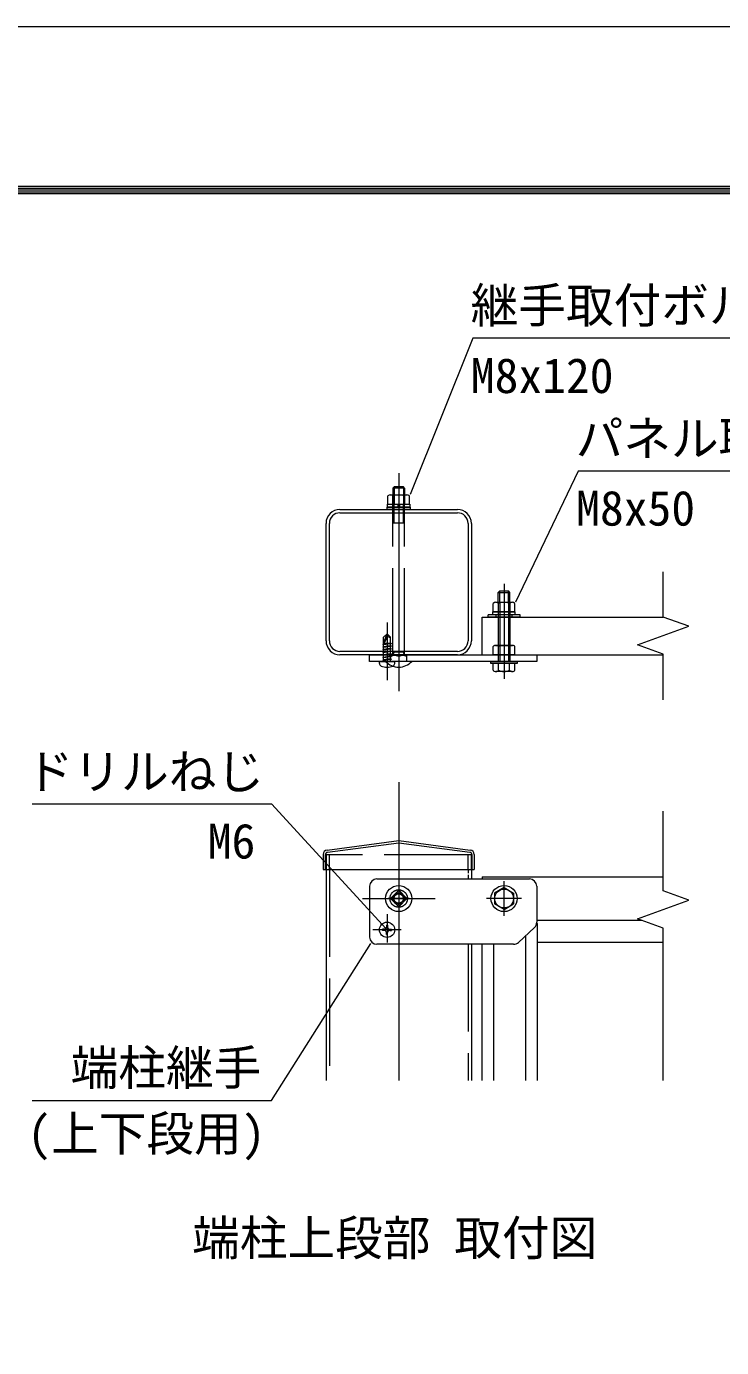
# Model space of a CAD drawing. Units: millimetres, scale not verified. Extents: x -4200 to 4200, y -2970 to 2970.
# Drawn here: x 534 to 1490, y 1152 to 2970 of the extents above; entities that cross this region are included whole.
import ezdxf
from ezdxf.enums import TextEntityAlignment as Align

# ---------------------------------------------------------------- set-up
doc = ezdxf.new("R2010")
doc.units = ezdxf.units.MM
doc.header["$LTSCALE"] = 20
for name, pattern in [('DASHED', [7.5, 6, -1.5]), ('USER1', [50.8, 31.75, -6.35, 6.35, -6.35]), ('USER2', [0.375, 0.25, -0.125])]:
    doc.linetypes.add(name, pattern=pattern)
for name, color, linetype, lineweight in [('0-0_D-TTL', 2, 'Continuous', 18), ('0-4_D-BMK', 2, 'USER1', 13), ('0-6_D-STR1', 1, 'Continuous', 18), ('0-7_D-STR3', 3, 'Continuous', 13), ('0-8_D-STR-DIM', 7, 'Continuous', 9), ('0-E_Defpoints', 8, 'DASHED', 18)]:
    doc.layers.add(name, color=color, linetype=linetype, lineweight=lineweight)
doc.layers.add('0-C_D-STR-TXT', color=7, linetype='Continuous')
doc.styles.add('ＭＳ ゴシック', font='')
doc.styles.get('ＭＳ ゴシック').set_extended_font_data('MS Gothic')

msp = doc.modelspace()

# ---------------------------------------------------------------- linework, layer by layer
at = {"layer": '0-0_D-TTL'}
for points in [[(-4200, 2970), (4200, 2970), (4200, -2970), (-4200, -2970)], [(-3930, 2750), (3930, 2750), (3930, -2750), (-3930, -2750)], [(-3927.5, 2747.5), (3927.5, 2747.5), (3927.5, -2747.5), (-3927.5, -2747.5)], [(-3925, 2745), (3925, 2745), (3925, -2745), (-3925, -2745)], [(-3922.5, 2742.5), (3922.5, 2742.5), (3922.5, -2742.5), (-3922.5, -2742.5)], [(-3920, 2740), (3920, 2740), (3920, -2740), (-3920, -2740)]]:
    msp.add_lwpolyline(points, close=True, dxfattribs=at)
at = {"layer": '0-4_D-BMK'}
for p, q in [((1046.04, 2355.37), (1046.04, 2055.37)), ((1191.04, 2203.17), (1191.04, 2072.17)), ((1030.04, 2149.67), (1030.04, 2070.67)), ((1046.04, 2120.37), (1046.04, 2081.37)), ((1046.04, 1930), (1046.04, 1519.5)), ((1046.04, 1787.25), (1046.04, 1752.75)), ((1191.04, 1746), (1191.04, 1794)), ((996.04, 1770), (1096.04, 1770)), ((1060.29, 1770), (1031.79, 1770)), ((1215.04, 1770), (1167.04, 1770)), ((1030.04, 1748.5), (1030.04, 1709.5)), ((1049.54, 1727), (1010.54, 1727))]:
    msp.add_line(p, q, dxfattribs=at)
at = {"layer": '0-6_D-STR1'}
for p, q in [((965.24, 2305.37), (1126.84, 2305.37)), ((965.24, 2300.77), (1126.84, 2300.77)), ((946.04, 2124.57), (946.04, 2286.17)), ((950.64, 2124.57), (950.64, 2286.17)), ((1141.44, 2286.17), (1141.44, 2124.57)), ((1146.04, 2286.17), (1146.04, 2124.57)), ((1161.04, 2157.37), (1410.04, 2157.37)), ((1161.04, 2105.37), (1161.04, 2157.37)), ((1126.84, 2109.97), (965.24, 2109.97)), ((1126.84, 2105.37), (965.24, 2105.37)), ((1161.04, 2105.37), (1410.04, 2105.37)), ((947.58, 1836.75), (1046.04, 1850)), ((1046.04, 1850), (1144.49, 1836.75)), ((942.04, 1830.4), (942.04, 1810)), ((1150.04, 1830.4), (1150.04, 1810)), ((942.04, 1810), (1150.04, 1810)), ((946.04, 1810), (946.04, 1519.5)), ((1146.04, 1810), (1146.04, 1797)), ((1161.04, 1800), (1410.04, 1800)), ((1161.04, 1800), (1161.04, 1797)), ((1236.04, 1740), (1380.77, 1740)), ((1237.04, 1710), (1410.04, 1710)), ((1146.04, 1707), (1146.04, 1519.5))]:
    msp.add_line(p, q, dxfattribs=at)
at = {"layer": '0-6_D-STR1', "linetype": 'DASHED'}
for p, q in [((945.24, 1810), (945.24, 1830.4)), ((950.64, 1810), (950.64, 1830)), ((1141.44, 1810), (1141.44, 1830)), ((1146.84, 1830.4), (1146.84, 1810)), ((950.64, 1810), (950.64, 1519.5)), ((1141.44, 1707), (1141.44, 1519.5))]:
    msp.add_line(p, q, dxfattribs=at)
at = {"layer": '0-6_D-STR1', "linetype": 'USER2'}
msp.add_line((1141.44, 1810), (1141.44, 1797), dxfattribs=at)
at = {"layer": '0-6_D-STR1', "linetype": 'DASHED'}
for points in [[(948.01, 1833.57), (1046.04, 1846.77), (1144.06, 1833.57)], [(1146.04, 1810), (1146.04, 1830), (946.04, 1830), (946.04, 1810)]]:
    msp.add_lwpolyline(points, dxfattribs=at)
msp.add_circle((1046.04, 1770), 12, dxfattribs=at)
at = {"layer": '0-6_D-STR1'}
for centre, radius, start, end in [((965.24, 2286.17), 19.2, 90, 180), ((965.24, 2286.17), 14.6, 90, 180), ((1126.84, 2286.17), 19.2, 0, 90), ((1126.84, 2286.17), 14.6, 0, 90), ((965.24, 2124.57), 19.2, 180, 270), ((965.24, 2124.57), 14.6, 180, 270), ((1126.84, 2124.57), 19.2, 270, 0), ((1126.84, 2124.57), 14.6, 270, 0), ((948.44, 1830.4), 6.4, 97.6668, 180), ((1143.64, 1830.4), 6.4, 0, 82.3332)]:
    msp.add_arc(centre, radius, start, end, dxfattribs=at)
at = {"layer": '0-6_D-STR1', "linetype": 'DASHED'}
for centre, start, end in [((948.44, 1830.4), 97.6668, 180), ((1143.64, 1830.4), 0, 82.3332)]:
    msp.add_arc(centre, 3.2, start, end, dxfattribs=at)
at = {"layer": '0-7_D-STR3'}
for p, q in [((1038.04, 2334.77), (1039.64, 2336.37)), ((1054.04, 2334.77), (1038.04, 2334.77)), ((1038.04, 2334.77), (1038.04, 2325.57)), ((1052.44, 2336.37), (1039.64, 2336.37)), ((1039.64, 2336.37), (1039.64, 2325.57)), ((1054.04, 2334.77), (1052.44, 2336.37)), ((1052.44, 2336.37), (1052.44, 2325.57)), ((1054.04, 2334.77), (1054.04, 2325.57)), ((1031.04, 2312.57), (1031.04, 2324.17)), ((1031.04, 2312.57), (1061.04, 2312.57)), ((1034.48, 2325.57), (1057.57, 2325.57)), ((1038.04, 2325.57), (1038.04, 2312.57)), ((1038.54, 2312.57), (1038.54, 2324.17)), ((1039.64, 2325.57), (1039.64, 2312.57)), ((1045.04, 2312.57), (1045.04, 2308.57)), ((1047.04, 2312.57), (1047.04, 2308.57)), ((1052.44, 2325.57), (1052.44, 2312.57)), ((1053.54, 2312.57), (1053.54, 2324.17)), ((1054.04, 2325.57), (1054.04, 2312.57)), ((1061.04, 2312.57), (1061.04, 2324.17)), ((1183.04, 2191.17), (1185.04, 2193.17)), ((1183.04, 2177.57), (1183.04, 2191.17)), ((1185.04, 2193.17), (1197.04, 2193.17)), ((1185.04, 2177.57), (1185.04, 2193.17)), ((1197.04, 2177.57), (1197.04, 2193.17)), ((1199.04, 2177.57), (1199.04, 2191.17)), ((1206.44, 2164.57), (1175.64, 2164.57)), ((1175.64, 2160.57), (1175.64, 2164.57)), ((1176.04, 2164.57), (1176.04, 2176.17)), ((1176.04, 2164.57), (1206.04, 2164.57)), ((1179.48, 2177.57), (1202.57, 2177.57)), ((1183.54, 2164.57), (1183.54, 2176.17)), ((1198.54, 2164.57), (1198.54, 2176.17)), ((1206.04, 2164.57), (1206.04, 2176.17)), ((1206.44, 2160.57), (1206.44, 2164.57)), ((1213.04, 2160.57), (1169.04, 2160.57)), ((1169.04, 2157.37), (1169.04, 2160.57)), ((1169.04, 2157.37), (1169.04, 2160.57)), ((1206.44, 2160.57), (1175.64, 2160.57)), ((1180.04, 2157.37), (1180.04, 2160.57)), ((1202.04, 2157.37), (1202.04, 2160.57)), ((1213.04, 2157.37), (1213.04, 2160.57)), ((1213.04, 2157.37), (1213.04, 2160.57)), ((1030.04, 2134.37), (1025.24, 2129.57)), ((1025.24, 2121.37), (1030.04, 2134.37)), ((1025.24, 2119.93), (1025.24, 2129.57)), ((1030.04, 2134.37), (1034.84, 2129.57)), ((1034.84, 2121.37), (1034.84, 2129.57)), ((1024.04, 2119.35), (1025.24, 2119.93)), ((1036.04, 2117.53), (1024.04, 2115.74)), ((1024.04, 2115.74), (1025.24, 2116.32)), ((1024.04, 2115.74), (1025.24, 2115.51)), ((1024.04, 2112.12), (1025.24, 2112.71)), ((1036.04, 2110.3), (1024.04, 2108.51)), ((1024.04, 2108.51), (1025.24, 2109.09)), ((1025.24, 2121.37), (1034.84, 2121.37)), ((1034.84, 2121.37), (1025.24, 2119.93)), ((1034.84, 2120.56), (1025.24, 2119.13)), ((1025.24, 2116.32), (1025.24, 2119.13)), ((1034.84, 2117.75), (1025.24, 2116.32)), ((1034.84, 2116.95), (1025.24, 2115.51)), ((1025.24, 2112.71), (1025.24, 2115.51)), ((1034.84, 2114.14), (1025.24, 2112.71)), ((1034.84, 2113.33), (1025.24, 2111.9)), ((1025.24, 2109.09), (1025.24, 2111.9)), ((1034.84, 2110.53), (1025.24, 2109.09)), ((1034.84, 2109.72), (1025.24, 2108.28)), ((1034.84, 2121.37), (1036.04, 2121.14)), ((1034.84, 2120.56), (1036.04, 2121.14)), ((1034.84, 2117.75), (1034.84, 2120.56)), ((1034.84, 2117.75), (1036.04, 2117.53)), ((1034.84, 2116.95), (1036.04, 2117.53)), ((1034.84, 2114.14), (1034.84, 2116.95)), ((1034.84, 2114.14), (1036.04, 2113.92)), ((1034.84, 2113.33), (1036.04, 2113.92)), ((1034.84, 2110.53), (1034.84, 2113.33)), ((1034.84, 2110.53), (1036.04, 2110.3)), ((1034.84, 2109.72), (1036.04, 2110.3)), ((1034.84, 2106.91), (1034.84, 2109.72)), ((1019.54, 2096.37), (1040.54, 2096.37)), ((1019.54, 2093.55), (1019.54, 2096.37)), ((1024.04, 2108.51), (1025.24, 2108.28)), ((1024.04, 2104.9), (1025.24, 2105.48)), ((1024.04, 2101.28), (1025.24, 2101.87)), ((1024.04, 2097.67), (1025.24, 2098.25)), ((1025.24, 2105.48), (1025.24, 2108.28)), ((1034.84, 2106.91), (1025.24, 2105.48)), ((1034.84, 2106.1), (1025.24, 2104.67)), ((1025.24, 2101.87), (1025.24, 2104.67)), ((1034.84, 2103.3), (1025.24, 2101.87)), ((1034.84, 2102.49), (1025.24, 2101.06)), ((1025.24, 2098.25), (1025.24, 2101.06)), ((1034.84, 2099.69), (1025.24, 2098.25)), ((1034.84, 2098.88), (1025.24, 2097.44)), ((1025.24, 2096.37), (1025.24, 2097.44)), ((1064.04, 2096.37), (1028.04, 2096.37)), ((1034.84, 2106.91), (1036.04, 2106.69)), ((1034.84, 2106.1), (1036.04, 2106.69)), ((1034.84, 2103.3), (1034.84, 2106.1)), ((1034.84, 2103.3), (1036.04, 2103.07)), ((1034.84, 2102.49), (1036.04, 2103.07)), ((1034.84, 2099.69), (1034.84, 2102.49)), ((1034.84, 2099.69), (1036.04, 2099.46)), ((1034.84, 2098.88), (1036.04, 2099.46)), ((1034.84, 2096.37), (1034.84, 2098.88)), ((1040.54, 2093.55), (1040.54, 2096.37)), ((1206.04, 2105.37), (1176.04, 2105.37)), ((1176.04, 2105.37), (1206.04, 2105.37)), ((1176.04, 2084.33), (1176.04, 2093.17)), ((1206.04, 2093.17), (1176.04, 2093.17)), ((1183.52, 2084.33), (1183.52, 2093.17)), ((1198.55, 2084.33), (1198.55, 2093.17)), ((1206.04, 2084.33), (1206.04, 2093.17)), ((1202.29, 2082.17), (1179.78, 2082.17)), ((1006.04, 1787), (1006.04, 1717)), ((1016.04, 1797), (1226.04, 1797)), ((1191.04, 1785), (1178.04, 1777.52)), ((1191.04, 1785), (1204.04, 1777.52)), ((1236.04, 1787), (1236.04, 1737.28)), ((1178.04, 1777.52), (1178.04, 1762.48)), ((1204.04, 1777.52), (1204.04, 1762.48)), ((1191.04, 1755), (1178.04, 1762.48)), ((1191.04, 1755), (1204.04, 1762.48)), ((1026.33, 1727.83), (1023.74, 1727.79)), ((1023.74, 1727.79), (1023.74, 1726.21)), ((1029.25, 1733.3), (1029.2, 1730.71)), ((1029.25, 1733.3), (1030.83, 1733.3)), ((1030.83, 1733.3), (1030.87, 1730.71)), ((1210.91, 1709.66), (1232.83, 1729.94)), ((1235.87, 1735.5), (1237.04, 1735.5)), ((1237.04, 1519.5), (1237.04, 1735.5)), ((1026.33, 1726.16), (1023.74, 1726.21)), ((1029.25, 1720.7), (1029.2, 1723.29)), ((1033.74, 1726.16), (1036.34, 1726.21)), ((1221.04, 1519.5), (1221.04, 1719.03)), ((1204.12, 1707), (1016.04, 1707)), ((1161.04, 1519.5), (1161.04, 1707)), ((1177.04, 1519.5), (1177.04, 1707))]:
    msp.add_line(p, q, dxfattribs=at)
at = {"layer": '0-7_D-STR3', "linetype": 'DASHED'}
for p, q in [((1038.04, 2104.37), (1038.04, 2325.57)), ((1039.64, 2286.37), (1039.64, 2312.57)), ((1052.44, 2286.37), (1052.44, 2312.57)), ((1054.04, 2104.37), (1054.04, 2325.57)), ((1054.04, 2286.37), (1038.04, 2286.37)), ((1183.04, 2177.57), (1183.04, 2096.37)), ((1185.04, 2177.57), (1185.04, 2096.37)), ((1197.04, 2177.57), (1197.04, 2096.37)), ((1199.04, 2177.57), (1199.04, 2096.37)), ((1054.04, 2108.77), (1038.04, 2108.77)), ((1038.04, 2104.37), (1039.64, 2108.77)), ((1054.04, 2104.37), (1052.44, 2108.77)), ((1176.04, 2105.37), (1176.04, 2116.97)), ((1176.04, 2105.37), (1176.04, 2116.97)), ((1179.48, 2118.37), (1202.57, 2118.37)), ((1202.59, 2118.37), (1179.5, 2118.37)), ((1183.54, 2105.37), (1183.54, 2116.97)), ((1183.54, 2105.37), (1183.54, 2116.97)), ((1198.54, 2105.37), (1198.54, 2116.97)), ((1198.54, 2105.37), (1198.54, 2116.97)), ((1206.04, 2105.37), (1206.04, 2116.97)), ((1206.04, 2105.37), (1206.04, 2116.97)), ((1034.74, 2103.17), (1036.81, 2104.37)), ((1034.74, 2096.37), (1034.74, 2103.17)), ((1055.26, 2104.37), (1036.81, 2104.37)), ((1057.34, 2103.17), (1055.26, 2104.37)), ((1057.34, 2096.37), (1057.34, 2103.17)), ((1034.72, 1770), (1046.04, 1781.31)), ((1046.04, 1758.69), (1034.72, 1770)), ((1057.35, 1770), (1046.04, 1781.31)), ((1046.04, 1758.69), (1057.35, 1770))]:
    msp.add_line(p, q, dxfattribs=at)
at = {"layer": '0-7_D-STR3', "color": 7, "lineweight": 9}
for p, q in [((1410.04, 1629.5), (1410.24, 1629.5)), ((1410.04, 1585.5), (1410.24, 1585.5)), ((1410.04, 1541.5), (1410.24, 1541.5))]:
    msp.add_line(p, q, dxfattribs=at)
at = {"layer": '0-7_D-STR3'}
for points in [[(1061.44, 2308.57), (1030.64, 2308.57), (1030.64, 2312.57), (1061.44, 2312.57)], [(1030.04, 2305.37), (1030.04, 2308.57), (1062.04, 2308.57), (1062.04, 2305.37)], [(1006.04, 2105.37), (1236.04, 2105.37), (1236.04, 2096.37), (1006.04, 2096.37)], [(1173.04, 2096.37), (1209.04, 2096.37), (1209.04, 2093.17), (1173.04, 2093.17)]]:
    msp.add_lwpolyline(points, close=True, dxfattribs=at)
for points in [[(1183.04, 2191.17), (1199.04, 2191.17), (1197.04, 2193.17)], [(1036.04, 2121.14), (1024.04, 2119.35), (1025.24, 2119.13)], [(1036.04, 2113.92), (1024.04, 2112.12), (1025.24, 2111.9)], [(1036.04, 2106.69), (1024.04, 2104.9), (1025.24, 2104.67)], [(1036.04, 2103.07), (1024.04, 2101.28), (1025.24, 2101.06)], [(1036.04, 2099.46), (1024.04, 2097.67), (1025.24, 2097.44)], [(1033.74, 1727.83), (1036.34, 1727.79), (1036.34, 1726.21)], [(1029.25, 1720.7), (1030.83, 1720.7), (1030.87, 1723.29)]]:
    msp.add_lwpolyline(points, dxfattribs=at)
for centre, radius in [((1046.04, 1770), 18), ((1191.04, 1770), 18), ((1191.04, 1770), 13), ((1030.04, 1727), 10.5)]:
    msp.add_circle(centre, radius, dxfattribs=at)
at = {"layer": '0-7_D-STR3', "linetype": 'DASHED'}
for radius in [8, 6.4]:
    msp.add_circle((1046.04, 1770), radius, dxfattribs=at)
at = {"layer": '0-7_D-STR3'}
for centre, radius, start, end in [((1034.79, 2319.88), 5.7, 48.83491, 131.16509), ((1046.04, 2304.78), 20.79, 68.85295, 111.14705), ((1057.29, 2319.88), 5.7, 48.86505, 131.13495), ((1179.79, 2171.88), 5.7, 48.83491, 131.16509), ((1191.04, 2156.78), 20.79, 68.85295, 111.14705), ((1202.29, 2171.88), 5.7, 48.86505, 131.13495), ((1014.99, 2132.54), 15.15, 312.52526, 358.92806), ((1033.98, 2133.51), 4.03, 167.71483, 282.28517), ((1023.54, 2093.55), 4, 180, 246.03052), ((1046.04, 2112.62), 24.25, 222.07502, 317.92498), ((1036.54, 2093.55), 4, 293.96948, 0), ((1030.04, 2108.17), 20, 246.03052, 293.96948), ((1179.78, 2086.49), 4.32, 210, 330), ((1191.04, 2096.33), 14.16, 237.93138, 302.06862), ((1202.29, 2086.49), 4.32, 210, 330), ((1016.04, 1787), 10, 90, 180), ((1226.04, 1787), 10, 0, 90), ((1026.23, 1730.81), 2.98, 270, 0), ((1033.85, 1730.81), 2.98, 180, 270), ((1226.04, 1737.28), 10, 312.78277, 0), ((1016.04, 1717), 10, 180, 270), ((1026.23, 1723.19), 2.98, 0, 90), ((1033.85, 1723.19), 2.98, 90, 180), ((1204.12, 1717), 10, 270, 312.78277)]:
    msp.add_arc(centre, radius, start, end, dxfattribs=at)
at = {"layer": '0-7_D-STR3', "linetype": 'DASHED'}
for centre, radius, start, end in [((1179.79, 2112.68), 5.7, 48.86505, 131.13495), ((1179.79, 2112.68), 5.7, 48.83491, 131.16509), ((1191.04, 2097.58), 20.79, 68.85295, 111.14705), ((1191.04, 2097.58), 20.79, 68.85295, 111.14705), ((1202.29, 2112.68), 5.7, 48.83491, 131.16509), ((1202.29, 2112.68), 5.7, 48.86505, 131.13495), ((1040.39, 2090.37), 13.99, 66.18668, 113.81332), ((1051.69, 2090.47), 13.9, 66.0128, 113.9872)]:
    msp.add_arc(centre, radius, start, end, dxfattribs=at)
at = {"layer": '0-8_D-STR-DIM'}
for points in [[(1971.83, 2540.93), (1147.9, 2540.93), (1061.78, 2326.03)], [(2056.83, 2357.93), (1292.9, 2357.93), (1206.9, 2177.97)], [(1410.04, 2043.6), (1410.04, 2106.06), (1374.8, 2118.89), (1445.27, 2144.54), (1410.04, 2157.37), (1410.04, 2219.54)], [(541.52, 1900.44), (870.91, 1900.44), (1028.68, 1728.47)], [(1410.04, 1519.5), (1410.04, 1729.35), (1374.8, 1742.17), (1445.27, 1767.83), (1410.04, 1780.65), (1410.04, 1890)], [(541.52, 1492.17), (870.91, 1492.17), (1007.89, 1708.24)]]:
    msp.add_lwpolyline(points, dxfattribs=at)
at = {"layer": '0-E_Defpoints'}
msp.add_line((1213.04, 2157.37), (1169.04, 2157.37), dxfattribs=at)

# ---------------------------------------------------------------- texts
at = {"layer": '0-C_D-STR-TXT', "style": 'ＭＳ ゴシック'}
for s, p in [('継手取付ボルト(角根B.N.SW)', (1145.1, 2547.78)), ('M8x120', (1145.35, 2451.1)), ('パネル取付ボルト(B.N.SW)', (1289.6, 2364.53)), ('M8x50', (1290.35, 2268.68)), ('ドリルねじ', (532.87, 1906.23)), ('M6', (783.33, 1810.61)), ('端柱継手', (594.57, 1498.77)), ('(上下段用)', (534.98, 1408.19)), ('端柱上段部 取付図', (761.78, 1264.53))]:
    msp.add_text(s, height=48.09, dxfattribs=at).set_placement(p, align=Align.BOTTOM_LEFT)

doc.saveas('drawing.dxf')
